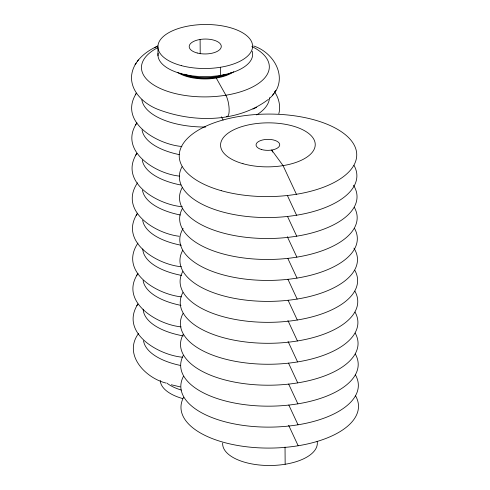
<?xml version="1.0" encoding="UTF-8"?>
<svg xmlns="http://www.w3.org/2000/svg" width="490" height="490" viewBox="0 0 490 490"><rect width="100%" height="100%" fill="white"/><g stroke="black" fill="none" stroke-linecap="round" stroke-linejoin="round"><path stroke-width="0.73" d="M278.828 113.717C280.837 106.189 278.89 98.061 274.504 91.734M154.289 47.781L157.982 46.011C145.267 51.432 132.263 62.077 131.516 76.881C131.075 92.065 144.176 103.825 157.266 109.111C192.435 122.812 237.295 123.015 268.379 99.378M136.392 93.229C117.949 122.022 157.425 144.495 181.9 146.492M136.967 122.825C118.176 150.35 155.208 173.766 179.414 176.088M136.814 153.48C118.366 182.274 157.841 204.746 182.323 206.743M137.598 213.205C118.537 241.337 156.929 264.637 181.392 266.732M138.021 273.457C119.095 301.283 156.8 324.643 181.141 326.855M137.862 304.112C119.548 332.594 158.344 355.152 182.696 357.241M269.757 98.165C289.706 80.813 275.564 53.11 253.667 45.974M137.537 182.807C118.592 210.541 154.742 233.369 179.15 236.26M137.96 243.058C118.654 271.644 156.604 294.312 181.429 296.854M138.59 333.433C122.941 354.472 145.181 377.784 165.804 383.021M135.081 64.686L136.214 63.057M137.28 61.513L138.37 59.933M135.295 94.815L136.422 93.186M135.503 124.944L136.637 123.309M135.712 155.067L136.845 153.437M136.134 215.318L137.267 213.689M136.557 275.57L137.684 273.941M272.562 95.152L273.653 93.572M274.719 92.028L275.852 90.399M136.765 305.699L137.898 304.07M252.95 109.074L256.644 107.304M180.198 386.892L171.31 384.766M221.284 116.767L223.128 120.068M296.413 194.267L283.067 165.62L271.693 150.044L272.648 152.09M287.348 195.443L296.56 215.22M287.489 216.402L296.707 236.18M287.318 236.676L296.854 257.14M287.783 258.316L296.995 278.093M287.93 279.269L297.142 299.053M288.077 300.229L297.289 320.007M287.906 320.503L297.436 340.966M288.053 341.463L297.583 361.926M288.518 363.102L297.73 382.88M288.659 384.056L297.877 403.84M288.806 405.016L298.024 424.793M288.635 425.289L298.171 445.753M285.033 447.045L285.156 464.257M220.414 67.265L220.476 75.386M216.262 77.408L216.268 78.063L225.872 95.219A11.834 3.326 80.8 0 1 229.149 109.209A11.834 3.326 80.8 0 1 226.552 116.332M200.11 39.463L200.208 53.833M157.945 47.653L158.007 55.774M354.019 165.424A88.763 41.264 -0.4 0 1 268.551 217.548A88.763 41.264 -0.4 0 1 182.011 166.753M353.492 185.251A88.763 41.264 -0.4 0 1 269.966 238.495A88.763 41.264 -0.4 0 1 182.157 187.707M354.313 207.337A88.763 41.264 -0.4 0 1 268.845 259.467A88.763 41.264 -0.4 0 1 182.305 208.667M354.46 228.297A88.763 41.264 -0.4 0 1 267.724 280.427A88.763 41.264 -0.4 0 1 183.101 228.481M353.933 248.118A88.763 41.264 -0.4 0 1 270.4 301.368A88.763 41.264 -0.4 0 1 182.599 250.58M354.754 270.211A88.763 41.264 -0.4 0 1 269.279 322.334A88.763 41.264 -0.4 0 1 182.739 271.54M354.895 291.164A88.763 41.264 -0.4 0 1 269.427 343.294A88.763 41.264 -0.4 0 1 182.886 292.493M355.042 312.124A88.763 41.264 -0.4 0 1 269.574 364.254A88.763 41.264 -0.4 0 1 183.033 313.453M355.189 333.084A88.763 41.264 -0.4 0 1 269.721 385.207A88.763 41.264 -0.4 0 1 183.18 334.407M355.336 354.037A88.763 41.264 -0.4 0 1 269.868 406.167A88.763 41.264 -0.4 0 1 183.327 355.366M355.483 374.997A88.763 41.264 -0.4 0 1 270.014 427.121A88.763 41.264 -0.4 0 1 183.474 376.326M355.63 395.951A88.763 41.264 -0.4 0 1 270.161 448.08A88.763 41.264 -0.4 0 1 183.621 397.28M317.14 441.3A47.34 22.007 -0.4 0 1 271.344 465.488A47.34 22.007 -0.4 0 1 222.668 443.076M252.16 51.217A47.34 22.007 -0.4 0 1 206.909 76.605A47.34 22.007 -0.4 0 1 158.105 53.214M225.498 74.253A32.548 15.129 -0.4 0 1 184.479 74.198M231.727 72.336A34.031 15.821 -0.4 0 1 179.959 73.145M233.699 71.742A34.031 15.821 -0.4 0 1 177.398 72.3M251.854 46.519A63.927 29.712 -0.4 0 1 250.531 87.98A63.927 29.712 -0.4 0 1 161.351 88.966A63.927 29.712 -0.4 0 1 157.896 47.555M269.506 97.761A63.927 29.712 -0.4 0 1 256.662 114.911M205.769 127.026A63.927 29.712 -0.4 0 1 141.837 99.752M179.236 154.607A63.927 29.712 -0.4 0 1 142.051 129.875M180.871 185.018A63.927 29.712 -0.4 0 1 142.259 160.003M180.363 215.006A63.927 29.712 -0.4 0 1 142.468 190.126M181.288 245.27A63.927 29.712 -0.4 0 1 142.682 220.255M181.502 275.398A63.927 29.712 -0.4 0 1 142.749 248.938M180.994 305.38A63.927 29.712 -0.4 0 1 143.098 280.507M183.358 335.92A63.927 29.712 -0.4 0 1 143.166 309.19M180.706 365.491A63.927 29.712 -0.4 0 1 143.521 340.758M182.807 398.609A47.34 22.007 -0.4 0 1 160.248 380.454M181.294 390.065A47.34 22.007 -0.4 0 1 166.747 383.009M261.672 149.566A11.834 5.5 -0.4 0 0 279.729 144.96A11.834 5.5 -0.4 0 0 262.303 140.036A11.834 5.5 -0.4 0 0 261.672 149.566M242.979 163.703A47.34 22.007 -0.4 0 0 315.217 145.273A47.34 22.007 -0.4 0 0 245.508 125.587A47.34 22.007 -0.4 0 0 242.979 163.703M221.241 190.671A88.763 41.264 -0.4 0 0 356.696 156.12A88.763 41.264 -0.4 0 0 225.988 119.211A88.763 41.264 -0.4 0 0 221.241 190.671M181.471 65.66A47.34 22.007 -0.4 0 0 252.589 46.299A47.34 22.007 -0.4 0 0 181.686 27.544A47.34 22.007 -0.4 0 0 181.471 65.66M197.194 52.994A16.041 7.454 -0.4 0 0 221.29 46.434A16.041 7.454 -0.4 0 0 197.268 40.076A16.041 7.454 -0.4 0 0 197.194 52.994"/></g></svg>
